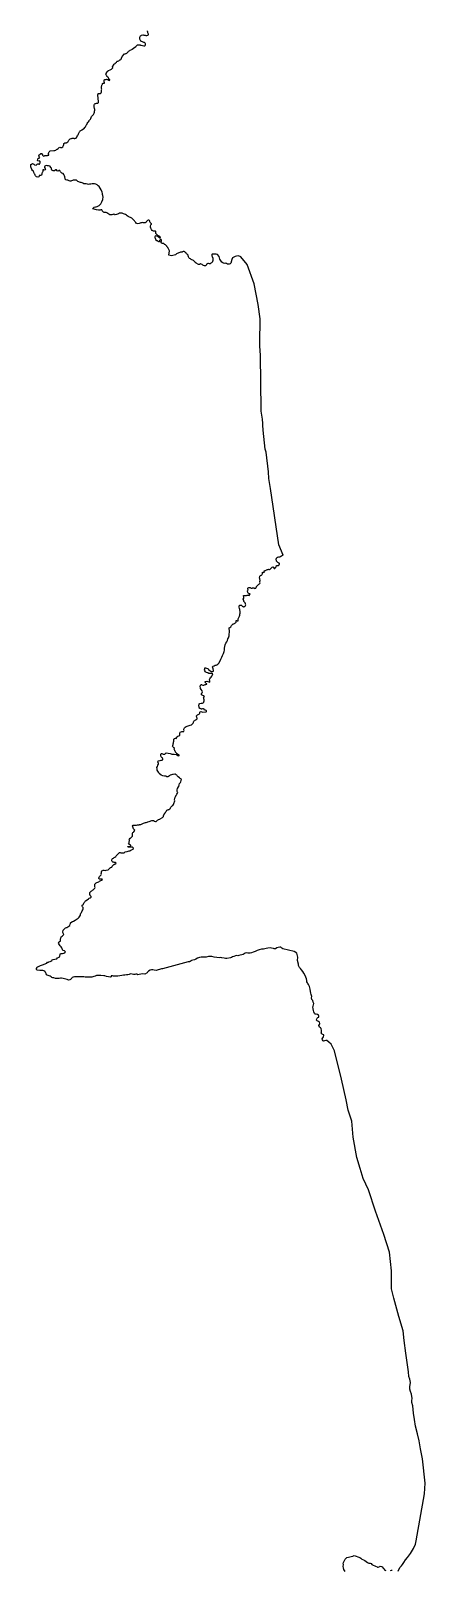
# Model space of a CAD drawing. Header units: metres. Extents: x 245125 to 394351, y 270578 to 4233311.
# Drawn here: x 268833 to 269000, y 4226785 to 4227434 of the extents above; entities that cross this region are included whole.
import ezdxf
from ezdxf.lldxf.tags import DXFTag

# ---------------------------------------------------------------- set-up
doc = ezdxf.new("R2010")
doc.units = ezdxf.units.M
doc.layers.add('ASTOTA', color=7, linetype='Continuous')
tags = doc.linetypes.add('HIDDEN', pattern=[0.375, 0.25, -0.125]).pattern_tags.tags
tags[6:7] = [DXFTag(74, 4), DXFTag(75, 0), DXFTag(340, '0'), DXFTag(46, 1.0), DXFTag(50, 0.0), DXFTag(44, 0.0), DXFTag(45, 0.0)]
tags[4:5] = [DXFTag(74, 4), DXFTag(75, 0), DXFTag(340, '0'), DXFTag(46, 1.0), DXFTag(50, 0.0), DXFTag(44, 0.0), DXFTag(45, 0.0)]

msp = doc.modelspace()

# ---------------------------------------------------------------- linework, layer by layer
at = {"layer": 'ASTOTA', "color": 253, "linetype": 'HIDDEN', "ltscale": 300}
for points in [[(268988.44, 4226784.73), (268989.15, 4226786.27), (268989.9, 4226786.94), (268990.36, 4226787.48), (268990.85, 4226788.39), (268991.61, 4226789.52), (268992.39, 4226790.46), (268993.65, 4226792.16), (268994.95, 4226794.34), (268995.84, 4226796.16), (268996.05, 4226797.54), (268999.56, 4226817.42), (268999.9, 4226821.88), (268998.78, 4226832.14), (268997.86, 4226836.39), (268997.3, 4226839.75), (268996.69, 4226842.71), (268995.86, 4226845.96), (268995.36, 4226848.73), (268994.98, 4226851.31), (268994.68, 4226854.54), (268994.23, 4226855.81), (268994.23, 4226856.63), (268994.4, 4226857.76), (268994.32, 4226858.39), (268994.08, 4226859.34), (268993.7, 4226860.48), (268993.38, 4226861.44), (268993.47, 4226862.66), (268993.51, 4226863.32), (268993.73, 4226864.3), (268993.41, 4226865.66), (268992.93, 4226866.84), (268992.84, 4226868.82), (268991.65, 4226876.69), (268990.98, 4226882.07), (268990.55, 4226886.04), (268988.73, 4226892.18), (268986.59, 4226899.89), (268985.65, 4226903.89), (268985.72, 4226911.45), (268984.83, 4226919.27), (268982.38, 4226926.8), (268978.89, 4226936.58), (268976, 4226945.64), (268973.78, 4226950.34), (268972.46, 4226954.62), (268971.08, 4226959.2), (268969.53, 4226967.85), (268968.88, 4226974.54), (268967.42, 4226979.2), (268966.54, 4226983.58), (268964.64, 4226992.32), (268961.58, 4227004.15), (268960.2, 4227007.02), (268959.23, 4227007.92), (268958.38, 4227008.61), (268957.94, 4227008.62), (268957.46, 4227008.4), (268956.95, 4227008.27), (268956.79, 4227008.41), (268956.52, 4227008.89), (268956.38, 4227009.23), (268956.63, 4227009.67), (268956.94, 4227010.11), (268957.1, 4227010.7), (268957.06, 4227011), (268956.76, 4227011.1), (268956.36, 4227011.27), (268955.99, 4227011.64), (268956.09, 4227012.13), (268956.19, 4227012.85), (268956.06, 4227013.64), (268955.75, 4227013.92), (268955.26, 4227014.17), (268955.04, 4227014.95), (268955.3, 4227015.3), (268955.4, 4227015.77), (268955.31, 4227016.27), (268954.86, 4227016.6), (268954.37, 4227016.91), (268953.93, 4227017.26), (268953.99, 4227017.49), (268954.34, 4227017.98), (268954.61, 4227018.25), (268954.95, 4227018.4), (268955.02, 4227018.83), (268954.92, 4227019.2), (268954.45, 4227019.5), (268953.94, 4227019.63), (268953.42, 4227019.71), (268953.22, 4227019.98), (268952.91, 4227020.66), (268952.82, 4227021.27), (268952.65, 4227021.91), (268952.51, 4227022.75), (268952.65, 4227023.05), (268952.84, 4227024.13), (268952.68, 4227024.79), (268952.44, 4227025.42), (268952.08, 4227025.93), (268951.98, 4227026.52), (268952.03, 4227027.14), (268951.8, 4227027.92), (268951.62, 4227028.5), (268951.5, 4227029.26), (268951.3, 4227030.25), (268951.02, 4227031.28), (268950.71, 4227032.22), (268950.43, 4227032.64), (268950.21, 4227032.83), (268949.95, 4227033.28), (268949.96, 4227033.95), (268949.86, 4227034.64), (268949.24, 4227035.92), (268948.69, 4227036.91), (268948.19, 4227037.68), (268947.73, 4227038.45), (268947.29, 4227039), (268946.84, 4227039.33), (268946.45, 4227040.19), (268946.49, 4227040.83), (268945.97, 4227042.36), (268946.12, 4227043.73), (268945.75, 4227045.42), (268944.62, 4227046.11), (268939.82, 4227047.28), (268939.34, 4227047.57), (268939.01, 4227047.9), (268938.52, 4227047.9), (268937.86, 4227047.77), (268937.27, 4227047.63), (268936.7, 4227047.29), (268936.23, 4227047.2), (268935.82, 4227047.33), (268935.08, 4227047.5), (268934.47, 4227047.7), (268933.55, 4227047.58), (268932.84, 4227047.39), (268932.22, 4227047.21), (268931.6, 4227047.07), (268930.86, 4227047.07), (268929.79, 4227046.76), (268928.98, 4227046.51), (268928.12, 4227046.18), (268927.32, 4227045.86), (268926.55, 4227045.54), (268926.08, 4227045.44), (268925.67, 4227045.41), (268925, 4227045.48), (268924.33, 4227045.53), (268923.98, 4227045.42), (268923.54, 4227045.14), (268923.15, 4227044.9), (268922.51, 4227044.71), (268921.85, 4227044.61), (268921.29, 4227044.49), (268920.76, 4227044.32), (268920.41, 4227044.47), (268919.88, 4227044.3), (268919.09, 4227044.07), (268918.63, 4227043.86), (268918.15, 4227043.62), (268917.67, 4227043.46), (268916.22, 4227043.23), (268915.59, 4227043.2), (268915, 4227043.33), (268914.07, 4227043.48), (268913.69, 4227043.52), (268913.09, 4227043.43), (268910.88, 4227043.71), (268909.9, 4227043.96), (268909.13, 4227043.98), (268908.4, 4227043.95), (268907.51, 4227043.7), (268906.76, 4227043.74), (268906.1, 4227043.78), (268905.35, 4227043.76), (268904.6, 4227043.59), (268903.78, 4227043.24), (268903.07, 4227042.89), (268902.52, 4227042.63), (268901.83, 4227042.42), (268901.28, 4227042.25), (268901.08, 4227042.18), (268900.71, 4227041.94), (268900.38, 4227041.79), (268899.82, 4227041.73), (268889.07, 4227038.8), (268888.58, 4227038.76), (268887.82, 4227038.57), (268887.28, 4227038.42), (268886.33, 4227038.15), (268885.56, 4227038.24), (268885, 4227038.35), (268884.43, 4227038.33), (268883.83, 4227038.21), (268883.1, 4227037.79), (268882.67, 4227037.35), (268882.54, 4227037.12), (268881.58, 4227036.57), (268880.78, 4227036.65), (268879.9, 4227036.58), (268879.18, 4227036.42), (268878.58, 4227036.3), (268878.21, 4227036.51), (268877.77, 4227036.6), (268877.33, 4227036.48), (268876.86, 4227036.43), (268876.27, 4227036.55), (268875.55, 4227036.63), (268874.99, 4227036.46), (268874.42, 4227036.26), (268873.89, 4227036.22), (268873.21, 4227036.18), (268872.54, 4227036.09), (268871.85, 4227035.98), (268871.02, 4227035.86), (268870.21, 4227035.77), (268869.6, 4227035.73), (268869.02, 4227035.68), (268868.41, 4227035.67), (268867.94, 4227035.79), (268867.38, 4227035.81), (268867.38, 4227035.45), (268866.91, 4227035.34), (268866.31, 4227035.43), (268865.47, 4227035.62), (268864.67, 4227035.79), (268864.22, 4227035.81), (268863.02, 4227036.03), (268862.17, 4227036.05), (268861.61, 4227035.98), (268861.18, 4227035.93), (268860.58, 4227035.75), (268860.02, 4227035.52), (268859.26, 4227035.35), (268858.54, 4227035.31), (268858.01, 4227035.28), (268857.09, 4227035.32), (268856.38, 4227035.29), (268855.81, 4227035.39), (268855.25, 4227035.47), (268854.53, 4227035.44), (268853.47, 4227035.45), (268852.7, 4227035.42), (268851.92, 4227035.44), (268851.3, 4227035.33), (268850.99, 4227035.18), (268850.72, 4227034.9), (268850.47, 4227034.52), (268850.29, 4227034.36), (268850, 4227034.19), (268849.34, 4227034.09), (268848.77, 4227034.27), (268848.24, 4227034.39), (268847.74, 4227034.53), (268847.1, 4227034.76), (268846.42, 4227034.89), (268845.99, 4227034.9), (268845.5, 4227034.79), (268844.93, 4227034.76), (268844.41, 4227034.68), (268844.1, 4227034.69), (268843.85, 4227034.71), (268843.25, 4227034.94), (268842.82, 4227035.02), (268842.37, 4227035.18), (268842.04, 4227035.36), (268841.58, 4227035.71), (268841.26, 4227035.88), (268840.42, 4227036.09), (268840.22, 4227036.32), (268839.98, 4227036.66), (268839.81, 4227037.01), (268839.65, 4227037.4), (268839.41, 4227037.61), (268838.99, 4227037.98), (268838.59, 4227038.13), (268838.18, 4227038.16), (268837.56, 4227038.06), (268837.26, 4227038.03), (268836.13, 4227038.22), (268835.82, 4227038.47), (268835.88, 4227038.91), (268836.1, 4227039.37), (268836.31, 4227039.62), (268836.68, 4227039.81), (268837.24, 4227040.07), (268837.63, 4227040.2), (268838.05, 4227040.36), (268838.43, 4227040.48), (268838.76, 4227040.61), (268839.17, 4227040.79), (268839.57, 4227040.97), (268839.8, 4227041.05), (268840.17, 4227041.24), (268840.56, 4227041.56), (268840.87, 4227041.68), (268841.08, 4227041.7), (268841.66, 4227041.88), (268841.91, 4227042.06), (268842.38, 4227042.38), (268842.53, 4227042.58), (268842.94, 4227042.72), (268843.65, 4227042.82), (268844.41, 4227042.96), (268844.74, 4227043.39), (268845.38, 4227043.67), (268845.58, 4227043.82), (268845.96, 4227045.29), (268846.31, 4227045.26), (268846.86, 4227045.3), (268847.42, 4227045.38), (268847.89, 4227045.69), (268848.06, 4227046.01), (268847.67, 4227046.4), (268847.03, 4227046.58), (268846.57, 4227047.72), (268846.25, 4227048.05), (268845.89, 4227048.5), (268845.63, 4227048.89), (268845.3, 4227049.38), (268845.22, 4227049.69), (268845.41, 4227050.08), (268845.62, 4227050.29), (268846.02, 4227050.45), (268846.02, 4227050.57), (268845.96, 4227050.78), (268845.98, 4227051.4), (268846.1, 4227051.79), (268846.35, 4227052.26), (268846.68, 4227052.57), (268847.16, 4227052.99), (268847.4, 4227053.31), (268847.18, 4227053.89), (268846.98, 4227054.17), (268846.93, 4227054.4), (268847.11, 4227055), (268847.18, 4227055.14), (268847.48, 4227055.5), (268847.96, 4227055.94), (268848.13, 4227056.08), (268848.55, 4227056.17), (268848.8, 4227056.28), (268849.08, 4227056.46), (268849.22, 4227056.53), (268849.49, 4227056.75), (268849.88, 4227057.04), (268850.12, 4227057.66), (268850.19, 4227057.96), (268850.27, 4227058.17), (268850.39, 4227058.4), (268851.03, 4227058.7), (268851.45, 4227058.89), (268852.24, 4227059.4), (268852.59, 4227059.57), (268853.47, 4227060.23), (268853.84, 4227060.64), (268854.2, 4227061.08), (268854.46, 4227061.44), (268854.45, 4227061.59), (268854.48, 4227061.88), (268854.65, 4227062.31), (268854.81, 4227062.63), (268854.96, 4227062.9), (268855.08, 4227063.24), (268855.39, 4227063.68), (268855.5, 4227064.04), (268855.5, 4227064.66), (268855.33, 4227065), (268855.17, 4227065.17), (268855.09, 4227065.41), (268855.2, 4227065.72), (268855.5, 4227065.97), (268855.72, 4227066.11), (268855.81, 4227066.48), (268856.01, 4227066.84), (268856.35, 4227067.22), (268856.59, 4227067.46), (268856.83, 4227067.64), (268857.87, 4227068.35), (268858.13, 4227068.54), (268858.53, 4227068.76), (268858.97, 4227069.09), (268859.01, 4227069.33), (268858.77, 4227069.47), (268858.65, 4227069.58), (268858.58, 4227069.71), (268858.48, 4227069.87), (268858.38, 4227070.06), (268858.35, 4227070.3), (268858.37, 4227070.62), (268858.42, 4227070.95), (268858.53, 4227071.21), (268858.75, 4227071.45), (268858.99, 4227071.63), (268859.21, 4227071.75), (268859.48, 4227071.94), (268859.73, 4227072.12), (268859.97, 4227072.3), (268860.46, 4227072.87), (268860.59, 4227073.11), (268860.55, 4227073.42), (268860.49, 4227073.7), (268860.46, 4227073.9), (268860.43, 4227074.28), (268860.52, 4227074.56), (268860.73, 4227074.81), (268861.08, 4227075.05), (268861.39, 4227075.2), (268861.74, 4227075.34), (268862.19, 4227075.56), (268862.46, 4227075.72), (268863, 4227076), (268863.37, 4227076.25), (268863.66, 4227076.5), (268863.65, 4227076.63), (268863.53, 4227076.68), (268863.34, 4227076.63), (268862.95, 4227076.56), (268862.51, 4227076.66), (268862.34, 4227076.8), (268862.22, 4227076.95), (268862.18, 4227077.07), (268862.28, 4227077.41), (268862.52, 4227077.78), (268862.74, 4227078.04), (268863.14, 4227078.51), (268863.28, 4227078.76), (268863.23, 4227079.02), (268863.26, 4227079.42), (268863.33, 4227079.81), (268863.47, 4227080.1), (268863.81, 4227080.35), (268863.97, 4227080.45), (268864.12, 4227080.47), (268864.46, 4227080.44), (268864.95, 4227080.34), (268865.31, 4227080.36), (268866.14, 4227080.6), (268866.32, 4227080.68), (268866.97, 4227081.35), (268867.1, 4227081.48), (268867.29, 4227081.59), (268867.65, 4227081.75), (268867.82, 4227081.98), (268867.86, 4227082.1), (268867.99, 4227082.29), (268868.16, 4227082.48), (268868.42, 4227082.61), (268868.52, 4227082.75), (268868.6, 4227082.87), (268868.72, 4227082.96), (268868.93, 4227082.92), (268869.45, 4227083.38), (268869.4, 4227083.47), (268869.32, 4227083.56), (268869.22, 4227083.67), (268868.93, 4227083.69), (268868.66, 4227083.72), (268868.35, 4227083.77), (268868.02, 4227083.86), (268867.83, 4227084.04), (268867.7, 4227084.3), (268867.69, 4227084.52), (268867.71, 4227084.75), (268867.8, 4227085.08), (268867.99, 4227085.29), (268868.33, 4227085.54), (268868.64, 4227085.73), (268868.96, 4227085.95), (268869.3, 4227086.22), (268869.46, 4227086.43), (268869.71, 4227086.68), (268869.98, 4227086.87), (268870.21, 4227087.11), (268870.53, 4227087.48), (268870.67, 4227087.61), (268870.95, 4227087.81), (268871.18, 4227087.85), (268871.49, 4227087.76), (268871.83, 4227087.7), (268872.1, 4227087.69), (268872.34, 4227087.71), (268872.69, 4227087.67), (268872.84, 4227087.74), (268872.97, 4227087.84), (268873.24, 4227088.14), (268874.17, 4227088.34), (268874.5, 4227088.41), (268874.96, 4227088.52), (268875.27, 4227088.6), (268875.63, 4227088.81), (268875.97, 4227089.01), (268876.66, 4227089.3), (268876.78, 4227089.63), (268876.69, 4227089.86), (268876.36, 4227090.11), (268876.06, 4227090.16), (268875.71, 4227090.16), (268875.41, 4227090.12), (268875.1, 4227090.11), (268874.7, 4227090.14), (268874.42, 4227090.31), (268874.48, 4227090.42), (268874.84, 4227090.41), (268875.14, 4227090.39), (268875.4, 4227090.48), (268875.63, 4227090.67), (268875.64, 4227091.02), (268875.43, 4227091.13), (268875.23, 4227091.19), (268875.14, 4227091.2), (268874.79, 4227091.43), (268874.76, 4227091.6), (268874.85, 4227091.73), (268874.91, 4227091.99), (268875, 4227092.54), (268875.05, 4227092.84), (268875.05, 4227093.03), (268875.04, 4227093.27), (268875.15, 4227093.48), (268875.43, 4227093.85), (268875.52, 4227093.94), (268875.73, 4227094.12), (268875.85, 4227094.26), (268876.07, 4227094.43), (268876.26, 4227094.61), (268876.39, 4227094.82), (268876.45, 4227095.13), (268876.4, 4227095.35), (268876.32, 4227095.69), (268876.32, 4227096.01), (268876.54, 4227096.34), (268876.77, 4227096.49), (268876.98, 4227096.63), (268877.27, 4227097.02), (268877.3, 4227097.34), (268877.07, 4227097.63), (268876.85, 4227097.91), (268876.65, 4227098.22), (268876.52, 4227098.66), (268876.41, 4227099.03), (268876.66, 4227099.36), (268877.77, 4227099.38), (268878.09, 4227099.44), (268878.43, 4227099.52), (268878.82, 4227099.55), (268879.23, 4227099.6), (268879.39, 4227099.63), (268879.84, 4227099.74), (268880.24, 4227099.86), (268880.72, 4227100.14), (268880.99, 4227100.27), (268881.84, 4227100.5), (268882.1, 4227100.56), (268882.53, 4227100.7), (268882.86, 4227100.74), (268883.4, 4227100.99), (268883.78, 4227101.11), (268884.14, 4227101.24), (268884.48, 4227101.31), (268884.72, 4227101.31), (268884.96, 4227101.38), (268885.18, 4227101.32), (268885.62, 4227101.15), (268886.02, 4227100.95), (268886.4, 4227100.99), (268886.65, 4227101.19), (268886.93, 4227101.48), (268887.18, 4227101.7), (268887.33, 4227101.79), (268887.88, 4227101.98), (268888.02, 4227102.07), (268889.07, 4227102.65), (268889.5, 4227103.07), (268889.48, 4227103.45), (268890.03, 4227104.42), (268890.25, 4227104.62), (268890.35, 4227104.84), (268890.52, 4227105.14), (268890.68, 4227105.43), (268890.94, 4227105.66), (268891.21, 4227105.84), (268891.37, 4227105.88), (268891.54, 4227105.95), (268891.75, 4227106.01), (268892.18, 4227106.24), (268892.4, 4227106.6), (268892.43, 4227106.77), (268892.52, 4227107.04), (268892.81, 4227107.27), (268893.07, 4227107.54), (268893.35, 4227107.76), (268893.66, 4227108.11), (268893.87, 4227108.48), (268894.03, 4227108.93), (268894.14, 4227109.25), (268894.19, 4227109.64), (268894.15, 4227110.09), (268894.34, 4227111.2), (268895.01, 4227112.14), (268895.16, 4227112.49), (268895.4, 4227112.88), (268895.5, 4227113.22), (268895.43, 4227113.38), (268895.18, 4227113.6), (268895.21, 4227114.27), (268895.38, 4227114.91), (268895.73, 4227115.53), (268895.89, 4227115.71), (268896.04, 4227116.39), (268896.26, 4227116.95), (268896.61, 4227117.4), (268896.84, 4227117.7), (268897.04, 4227118.77), (268896.51, 4227119.03), (268896.2, 4227119.38), (268895.71, 4227119.84), (268895.55, 4227119.99), (268895.29, 4227120.22), (268895.11, 4227120.43), (268894.86, 4227120.69), (268894.56, 4227120.94), (268894.23, 4227120.94), (268893.61, 4227120.83), (268893.2, 4227120.76), (268892.77, 4227120.63), (268892.33, 4227120.45), (268892, 4227120.18), (268891.58, 4227119.98), (268891.24, 4227119.78), (268890.91, 4227119.84), (268890.62, 4227120.13), (268890.37, 4227120.12), (268889.83, 4227120.12), (268889.17, 4227120.15), (268888.47, 4227120.46), (268887.7, 4227121.24), (268887.36, 4227121.71), (268887.04, 4227122.17), (268886.82, 4227122.63), (268886.73, 4227123.21), (268886.69, 4227123.66), (268886.91, 4227124.21), (268887.13, 4227124.68), (268887.3, 4227125.16), (268887.36, 4227125.4), (268887.19, 4227125.77), (268887.12, 4227125.98), (268887.2, 4227126.57), (268887.42, 4227126.6), (268887.99, 4227126.72), (268888.45, 4227126.79), (268888.86, 4227126.75), (268889.14, 4227127.14), (268889.19, 4227127.37), (268889.11, 4227127.65), (268888.98, 4227127.8), (268888.8, 4227127.93), (268888.65, 4227128.1), (268888.52, 4227128.28), (268888.38, 4227128.5), (268888.31, 4227128.93), (268888.35, 4227129.31), (268888.55, 4227129.6), (268888.72, 4227129.58), (268889.07, 4227129.53), (268889.33, 4227129.38), (268889.53, 4227129.32), (268890.05, 4227129.34), (268890.53, 4227129.87), (268892.27, 4227129.61), (268892.65, 4227129.47), (268893.01, 4227129.38), (268893.43, 4227129.31), (268894.01, 4227129.4), (268894.79, 4227129.19), (268895.1, 4227129.06), (268895.48, 4227128.78), (268895.89, 4227128.7), (268896.03, 4227128.77), (268896.02, 4227128.92), (268895.95, 4227129.04), (268895.66, 4227129.17), (268895.46, 4227129.33), (268895.32, 4227129.41), (268895.13, 4227129.56), (268895.06, 4227129.63), (268894.92, 4227129.75), (268894.81, 4227129.87), (268894.65, 4227130.04), (268894.52, 4227130.22), (268894.47, 4227130.32), (268894.39, 4227130.48), (268894.21, 4227130.87), (268894.07, 4227131.21), (268894.03, 4227131.5), (268894.1, 4227131.95), (268893.92, 4227132.09), (268893.71, 4227132.17), (268893.54, 4227132.31), (268893.38, 4227132.56), (268893.3, 4227132.7), (268893.35, 4227133.02), (268893.5, 4227133.39), (268893.61, 4227133.65), (268893.62, 4227134.09), (268893.64, 4227134.46), (268893.76, 4227134.83), (268893.8, 4227135.21), (268893.86, 4227135.63), (268894.01, 4227135.91), (268894.23, 4227135.98), (268894.6, 4227136.05), (268894.89, 4227136), (268894.99, 4227135.95), (268895.01, 4227136.48), (268895.38, 4227136.78), (268895.53, 4227136.91), (268895.91, 4227137.15), (268896.3, 4227137.36), (268896.39, 4227137.46), (268896.39, 4227137.84), (268896.32, 4227138.13), (268896.53, 4227138.56), (268896.85, 4227138.83), (268897.15, 4227138.93), (268897.53, 4227138.91), (268897.75, 4227138.74), (268898.09, 4227139.02), (268898.13, 4227139.35), (268898.07, 4227139.62), (268898.1, 4227139.96), (268898.27, 4227140.42), (268898.6, 4227140.8), (268899.08, 4227141.06), (268899.47, 4227141.2), (268899.92, 4227141.37), (268900.23, 4227141.46), (268900.66, 4227141.54), (268901.25, 4227141.77), (268901.7, 4227142.1), (268902, 4227142.45), (268902.09, 4227142.72), (268902.12, 4227142.94), (268902.24, 4227143.21), (268902.45, 4227143.45), (268902.62, 4227143.57), (268902.9, 4227143.77), (268903.17, 4227143.9), (268903.35, 4227144.04), (268903.62, 4227144.29), (268903.65, 4227144.51), (268903.54, 4227144.75), (268903.5, 4227144.93), (268903.44, 4227145.27), (268903.44, 4227145.45), (268903.53, 4227145.67), (268903.79, 4227145.98), (268904.15, 4227146.09), (268904.66, 4227146.31), (268904.81, 4227146.59), (268904.73, 4227147.08), (268904.89, 4227147.17), (268905.16, 4227147.34), (268905.27, 4227147.39), (268906.07, 4227147.11), (268907.53, 4227147.19), (268907.64, 4227147.3), (268907.64, 4227147.46), (268907.58, 4227147.58), (268907.42, 4227147.72), (268907.24, 4227147.87), (268907.1, 4227147.94), (268906.79, 4227147.92), (268906.56, 4227148.3), (268906.46, 4227148.4), (268906.38, 4227148.48), (268906.21, 4227148.49), (268905.85, 4227148.43), (268905.55, 4227148.39), (268905.42, 4227148.38), (268905.29, 4227148.43), (268904.93, 4227148.56), (268904.72, 4227148.68), (268904.62, 4227148.85), (268904.55, 4227149.01), (268904.46, 4227149.27), (268904.38, 4227149.56), (268904.57, 4227150.52), (268904.86, 4227150.79), (268905.3, 4227150.9), (268905.57, 4227150.87), (268905.89, 4227150.88), (268906.25, 4227151.01), (268906.47, 4227151.24), (268906.5, 4227151.45), (268906.58, 4227151.86), (268906.56, 4227152.27), (268906.52, 4227152.72), (268906.47, 4227153.09), (268906.39, 4227153.42), (268906.66, 4227153.67), (268906.79, 4227153.71), (268906.47, 4227153.92), (268906.08, 4227154.08), (268905.73, 4227154.19), (268905.47, 4227154.33), (268905.56, 4227154.94), (268905.75, 4227155.23), (268905.92, 4227155.7), (268905.71, 4227156.11), (268905.34, 4227156.59), (268905.09, 4227157), (268905.01, 4227157.36), (268904.9, 4227157.92), (268904.95, 4227158.19), (268905.02, 4227158.36), (268905.21, 4227158.58), (268905.37, 4227158.68), (268905.55, 4227158.71), (268905.68, 4227158.65), (268906.01, 4227158.48), (268906.3, 4227158.42), (268906.46, 4227158.48), (268906.73, 4227158.6), (268907.07, 4227158.69), (268907.26, 4227158.78), (268907.63, 4227158.86), (268907.77, 4227158.91), (268907.69, 4227159), (268907.5, 4227159.18), (268907.3, 4227159.36), (268907.15, 4227159.53), (268907.02, 4227159.63), (268907.07, 4227160.03), (268907.81, 4227160.09), (268909.04, 4227159.77), (268908.98, 4227160.21), (268908.94, 4227160.87), (268909.05, 4227161.19), (268909.34, 4227161.54), (268909.58, 4227161.83), (268909.82, 4227162.21), (268910.04, 4227162.51), (268910.2, 4227162.79), (268910.32, 4227163.21), (268910.23, 4227163.26), (268909.91, 4227163.36), (268909.62, 4227163.37), (268909.35, 4227163.35), (268908.97, 4227163.38), (268908.64, 4227163.42), (268908.26, 4227163.62), (268907.97, 4227163.71), (268907.63, 4227163.83), (268907.34, 4227163.98), (268907.18, 4227164.14), (268906.9, 4227164.56), (268906.78, 4227164.97), (268906.84, 4227165.34), (268906.94, 4227165.71), (268907.23, 4227165.74), (268907.64, 4227165.68), (268907.97, 4227165.51), (268908.26, 4227165.3), (268908.48, 4227165.12), (268908.96, 4227164.64), (268909.39, 4227164.31), (268909.64, 4227164.23), (268910.23, 4227164.28), (268910.55, 4227164.4), (268910.55, 4227164.79), (268910.47, 4227165.11), (268910.42, 4227165.3), (268910.3, 4227165.74), (268910.18, 4227166.23), (268910.39, 4227166.53), (268910.91, 4227166.66), (268911.29, 4227166.84), (268911.62, 4227166.95), (268912.01, 4227167.07), (268912.42, 4227167.25), (268912.96, 4227167.9), (268913.69, 4227169.47), (268914.03, 4227170.21), (268914.39, 4227171.03), (268914.73, 4227171.85), (268915.08, 4227172.6), (268915.2, 4227173.27), (268915.25, 4227174.04), (268915.31, 4227174.73), (268915.53, 4227175.45), (268915.83, 4227176.13), (268916.14, 4227176.7), (268916.47, 4227177.36), (268916.66, 4227177.94), (268916.83, 4227178.45), (268917.15, 4227179.31), (268917.27, 4227181.58), (268917.11, 4227182.23), (268917.19, 4227182.61), (268917.48, 4227182.79), (268917.81, 4227183), (268917.95, 4227183.39), (268918.1, 4227183.62), (268918.91, 4227184.28), (268919.12, 4227184.35), (268919.36, 4227184.46), (268919.62, 4227184.59), (268919.78, 4227184.71), (268919.97, 4227184.93), (268920.16, 4227185.05), (268920.12, 4227185.23), (268920.1, 4227185.53), (268920.11, 4227185.76), (268920.32, 4227185.74), (268920.57, 4227185.62), (268920.97, 4227185.6), (268920.91, 4227185.84), (268920.9, 4227186.11), (268920.94, 4227186.35), (268920.94, 4227186.45), (268921.06, 4227186.74), (268921.19, 4227187.06), (268921.37, 4227187.34), (268921.52, 4227187.63), (268921.62, 4227188.01), (268921.7, 4227188.47), (268921.78, 4227188.86), (268921.76, 4227189.27), (268921.75, 4227189.61), (268921.72, 4227189.95), (268921.66, 4227190.33), (268921.52, 4227190.84), (268921.39, 4227191.29), (268921.33, 4227191.72), (268921.37, 4227191.93), (268921.52, 4227192.12), (268921.68, 4227192.2), (268922.31, 4227192.17), (268922.48, 4227192.03), (268922.68, 4227191.82), (268922.87, 4227191.64), (268923, 4227191.57), (268923.19, 4227191.49), (268923.38, 4227191.48), (268923.57, 4227191.57), (268923.8, 4227191.68), (268923.97, 4227191.77), (268924.13, 4227192.12), (268924.16, 4227192.33), (268924.08, 4227192.66), (268924.03, 4227192.86), (268923.96, 4227193), (268923.89, 4227193.12), (268923.78, 4227193.31), (268923.62, 4227193.52), (268923.42, 4227193.78), (268923.33, 4227194), (268923.19, 4227194.4), (268923.12, 4227194.62), (268923.11, 4227194.76), (268923.33, 4227195.17), (268923.4, 4227195.45), (268923.16, 4227196.33), (268923.82, 4227196.27), (268924.17, 4227196.22), (268924.27, 4227196.25), (268924.45, 4227196.3), (268924.53, 4227196.34), (268924.81, 4227196.47), (268925.09, 4227196.48), (268925.24, 4227196.42), (268925.63, 4227196.34), (268926.04, 4227196.87), (268925.86, 4227196.96), (268925.5, 4227197), (268925.34, 4227197.14), (268925.12, 4227197.37), (268925.07, 4227197.56), (268925, 4227197.75), (268924.95, 4227197.92), (268924.97, 4227198.28), (268925.11, 4227198.56), (268925.12, 4227198.68), (268925.07, 4227199.1), (268925.04, 4227199.39), (268925.14, 4227199.51), (268925.48, 4227199.62), (268925.71, 4227199.66), (268925.86, 4227199.67), (268926.02, 4227199.63), (268926.22, 4227199.55), (268926.51, 4227199.43), (268926.88, 4227199.41), (268927.02, 4227199.45), (268927.16, 4227199.5), (268927.28, 4227199.5), (268927.54, 4227199.45), (268927.71, 4227199.38), (268927.99, 4227199.3), (268928.18, 4227199.32), (268928.32, 4227199.33), (268928.41, 4227199.41), (268928.61, 4227199.7), (268928.68, 4227199.88), (268928.76, 4227200.05), (268928.96, 4227200.31), (268929.28, 4227200.7), (268929.48, 4227200.92), (268929.7, 4227201.05), (268929.94, 4227201.21), (268930.13, 4227201.39), (268930.21, 4227201.55), (268930.15, 4227201.86), (268930.17, 4227202.24), (268930.22, 4227202.61), (268930.22, 4227202.77), (268930.18, 4227203.01), (268930.12, 4227203.3), (268930.03, 4227203.77), (268930.05, 4227204.27), (268930.12, 4227204.48), (268930.42, 4227204.72), (268930.63, 4227204.82), (268930.83, 4227204.84), (268930.97, 4227204.98), (268931.13, 4227205.25), (268931.17, 4227205.37), (268931.25, 4227206.08), (268931.58, 4227206.04), (268932.02, 4227206.07), (268931.94, 4227206.3), (268931.95, 4227206.57), (268932.03, 4227206.76), (268932.18, 4227206.82), (268932.28, 4227206.83), (268932.49, 4227206.87), (268932.72, 4227206.94), (268932.95, 4227207.06), (268933.31, 4227207.18), (268933.48, 4227207.26), (268933.74, 4227207.32), (268933.92, 4227207.23), (268934.16, 4227207.26), (268934.42, 4227207.44), (268934.75, 4227207.69), (268934.95, 4227207.84), (268935.06, 4227207.98), (268935.28, 4227208.25), (268935.6, 4227208.32), (268935.78, 4227208.24), (268935.87, 4227208.21), (268935.96, 4227208.02), (268936.07, 4227207.78), (268936.14, 4227207.71), (268936.38, 4227207.68), (268936.55, 4227207.76), (268936.61, 4227207.98), (268936.83, 4227208.23), (268937.02, 4227208.33), (268937.18, 4227208.92), (268937.94, 4227208.9), (268938.05, 4227208.96), (268938.3, 4227209.22), (268938.48, 4227209.67), (268938.41, 4227209.79), (268938.33, 4227209.88), (268938.19, 4227209.96), (268937.94, 4227210.09), (268937.69, 4227210.24), (268937.53, 4227210.34), (268937.44, 4227210.43), (268937.32, 4227210.57), (268937.17, 4227210.76), (268937.08, 4227211.04), (268937.04, 4227211.29), (268937.04, 4227211.57), (268937.16, 4227211.99), (268937.24, 4227212.27), (268937.42, 4227212.36), (268937.57, 4227212.42), (268937.77, 4227212.47), (268938.12, 4227212.53), (268938.29, 4227212.6), (268938.49, 4227212.61), (268938.7, 4227212.65), (268938.87, 4227212.71), (268939.11, 4227212.9), (268939.17, 4227212.96), (268939.38, 4227213.07), (268939.7, 4227213.24), (268939.91, 4227213.33), (268938.16, 4227217.7), (268934.68, 4227241.46), (268933.87, 4227245.58), (268933.71, 4227248.45), (268932.76, 4227256.78), (268932.38, 4227258.04), (268931.53, 4227266.05), (268931.43, 4227268.08), (268931.35, 4227268.87), (268931.25, 4227270.64), (268930.71, 4227274.03), (268930.7, 4227274.8), (268930.33, 4227297.55), (268930.08, 4227301.54), (268930.07, 4227302.66), (268930.2, 4227312.97), (268929.39, 4227319.01), (268927.72, 4227327.73), (268924.79, 4227335.94), (268922.04, 4227339.09), (268921.09, 4227339.52), (268920.25, 4227339.46), (268919.68, 4227339.23), (268919.08, 4227339), (268918.59, 4227338.71), (268918.27, 4227337.96), (268917.9, 4227336.44), (268917.62, 4227336.24), (268917.14, 4227336.03), (268916.73, 4227336.05), (268916.45, 4227336.1), (268916.07, 4227336.32), (268915.81, 4227336.39), (268915.32, 4227336.37), (268914.78, 4227336.45), (268914.49, 4227336.57), (268914.08, 4227336.95), (268913.56, 4227337.75), (268913.25, 4227338.21), (268912.91, 4227339.26), (268912.28, 4227340.06), (268911.64, 4227340.29), (268910.55, 4227340.31), (268910.06, 4227340.25), (268909.89, 4227340.14), (268909.87, 4227339.74), (268909.87, 4227339.5), (268910, 4227339.21), (268910.26, 4227338.6), (268910.35, 4227337.66), (268910.25, 4227337.4), (268910.18, 4227337.29), (268910.14, 4227337.09), (268909.71, 4227336.65), (268909.43, 4227336.42), (268909.13, 4227336.23), (268908.88, 4227336.17), (268908.48, 4227336.3), (268908.19, 4227336.26), (268907.88, 4227336.15), (268907.66, 4227336), (268907.56, 4227335.76), (268907.48, 4227335.57), (268907.29, 4227335.37), (268907.09, 4227335.29), (268906.78, 4227335.28), (268906.4, 4227335.42), (268906.12, 4227335.63), (268905.93, 4227335.77), (268905.78, 4227335.85), (268905.31, 4227336.06), (268905.11, 4227336.11), (268904.59, 4227335.96), (268904.24, 4227335.87), (268903.3, 4227336.42), (268903.12, 4227336.6), (268902.75, 4227336.95), (268902.54, 4227337.17), (268902.14, 4227337.58), (268901.82, 4227337.74), (268901.4, 4227337.84), (268901.13, 4227338.03), (268900.82, 4227338.23), (268900.46, 4227338.44), (268900.29, 4227338.61), (268900.13, 4227338.86), (268900.02, 4227339.16), (268899.94, 4227339.5), (268899.81, 4227339.89), (268899.52, 4227340.23), (268899.23, 4227340.41), (268898.97, 4227340.65), (268898.66, 4227340.99), (268898.4, 4227341.27), (268898.16, 4227341.38), (268897.82, 4227341.31), (268897.52, 4227341.17), (268897.3, 4227341.11), (268896.94, 4227341.08), (268896.69, 4227341.04), (268894.98, 4227340.33), (268894.51, 4227340), (268892.83, 4227339.54), (268891.78, 4227339.9), (268891.97, 4227341.62), (268891.4, 4227342.78), (268891.32, 4227342.9), (268891.25, 4227343), (268891.07, 4227343.29), (268890.92, 4227343.5), (268890.8, 4227343.64), (268890.57, 4227343.86), (268890.26, 4227344.14), (268889.92, 4227344.4), (268889.73, 4227344.57), (268889.6, 4227344.69), (268889.42, 4227344.77), (268889.19, 4227344.77), (268888.96, 4227344.78), (268888.75, 4227344.85), (268888.52, 4227345.03), (268888.41, 4227345.18), (268888.42, 4227345.37), (268888.54, 4227345.54), (268888.66, 4227345.76), (268888.68, 4227346), (268888.69, 4227346.13), (268888.51, 4227346.47), (268888.33, 4227346.47), (268888.13, 4227346.39), (268888.01, 4227346.36), (268887.88, 4227346.23), (268887.78, 4227345.95), (268887.78, 4227345.65), (268887.74, 4227345.46), (268887.64, 4227345.4), (268887.52, 4227345.44), (268887.42, 4227345.49), (268887.36, 4227345.55), (268887.19, 4227345.62), (268886.85, 4227345.81), (268886.69, 4227345.92), (268886.53, 4227346.07), (268886.19, 4227346.45), (268886.02, 4227346.83), (268885.91, 4227347.2), (268885.9, 4227347.47), (268885.94, 4227347.71), (268886.11, 4227347.96), (268886.31, 4227348.06), (268886.55, 4227348.04), (268886.78, 4227347.98), (268886.97, 4227347.85), (268887.25, 4227347.58), (268887.47, 4227347.38), (268887.58, 4227347.32), (268887.71, 4227347.26), (268887.84, 4227347.21), (268888.04, 4227347.19), (268888.15, 4227347.3), (268888.09, 4227347.43), (268887.99, 4227347.53), (268887.85, 4227347.64), (268887.75, 4227347.71), (268887.63, 4227347.78), (268887.44, 4227347.91), (268887.3, 4227348.03), (268887.14, 4227348.14), (268886.88, 4227348.26), (268886.78, 4227348.31), (268886.6, 4227348.52), (268886.44, 4227348.72), (268886.25, 4227348.98), (268886.21, 4227349.06), (268886.2, 4227349.31), (268886.21, 4227349.79), (268886.02, 4227349.98), (268885.79, 4227350.02), (268885.52, 4227349.99), (268885.31, 4227349.98), (268884.99, 4227350.07), (268884.62, 4227350.29), (268884.45, 4227350.6), (268884.29, 4227350.92), (268884.12, 4227351.17), (268883.94, 4227351.59), (268883.92, 4227351.83), (268883.97, 4227352.08), (268884.14, 4227352.56), (268884.33, 4227352.89), (268884.33, 4227353.04), (268884.2, 4227353.25), (268884.05, 4227353.36), (268883.87, 4227353.61), (268883.74, 4227353.85), (268883.72, 4227354.17), (268883.55, 4227354.41), (268883.33, 4227354.66), (268883.06, 4227354.66), (268882.78, 4227354.52), (268882.43, 4227354.19), (268882.18, 4227353.83), (268881.94, 4227353.6), (268881.79, 4227353.5), (268881.26, 4227353.43), (268880.91, 4227353.46), (268880.61, 4227353.55), (268880.25, 4227353.53), (268879.88, 4227353.41), (268879.65, 4227353.28), (268879.23, 4227353.13), (268878.59, 4227353.05), (268878.07, 4227353.26), (268877.72, 4227353.64), (268877.43, 4227353.98), (268877.16, 4227354.31), (268876.72, 4227354.91), (268876.11, 4227355.45), (268875.54, 4227355.77), (268875.18, 4227355.93), (268874.55, 4227356.16), (268874.1, 4227356.44), (268873.8, 4227356.69), (268873.45, 4227356.99), (268873, 4227357.18), (268872.61, 4227357.31), (268871.97, 4227357.51), (268871.36, 4227357.54), (268870.86, 4227357.49), (268870.51, 4227357.32), (268869.68, 4227356.94), (268869.05, 4227356.83), (268868.82, 4227356.91), (268868.63, 4227357.09), (268868.52, 4227357.19), (268868.1, 4227357.02), (268867.7, 4227356.9), (268867.25, 4227356.81), (268866.99, 4227356.82), (268866.78, 4227356.89), (268866.66, 4227357.04), (268866.43, 4227357.16), (268866.01, 4227357.38), (268865.6, 4227357.68), (268865.26, 4227357.76), (268864.84, 4227357.79), (268864.43, 4227357.82), (268864.1, 4227357.98), (268863.82, 4227358.28), (268863.62, 4227358.57), (268863.4, 4227358.93), (268862.98, 4227359.02), (268862.68, 4227358.88), (268861.97, 4227358.84), (268861.23, 4227358.93), (268859.66, 4227359.36), (268859.8, 4227359.67), (268860.08, 4227359.97), (268860.18, 4227360.03), (268860.76, 4227360.2), (268861.06, 4227360.21), (268861.44, 4227360.33), (268862.35, 4227360.83), (268862.98, 4227361.52), (268863.38, 4227362.38), (268863.84, 4227363.36), (268863.94, 4227364.47), (268863.92, 4227364.66), (268863.87, 4227365.06), (268863.76, 4227365.49), (268863.66, 4227365.84), (268863.52, 4227366.39), (268863.22, 4227367.37), (268862.27, 4227368.75), (268861.92, 4227369.14), (268861.44, 4227369.46), (268860.91, 4227369.72), (268860.37, 4227369.92), (268859.77, 4227369.97), (268859.37, 4227369.89), (268858.87, 4227369.84), (268858.21, 4227369.72), (268857.8, 4227369.66), (268857.46, 4227369.75), (268856.86, 4227369.86), (268856.33, 4227369.93), (268855.8, 4227369.96), (268855.48, 4227370.15), (268855.1, 4227370.37), (268854.67, 4227370.47), (268854.38, 4227370.55), (268854.06, 4227370.65), (268853.69, 4227370.77), (268853.32, 4227370.94), (268853.07, 4227371.13), (268852.92, 4227371.28), (268852.7, 4227371.44), (268851.96, 4227371.48), (268851.4, 4227371.41), (268851.01, 4227371.39), (268850.62, 4227371.21), (268850.37, 4227371.08), (268850.03, 4227371.1), (268849.64, 4227371.15), (268849.41, 4227371.26), (268849.16, 4227371.45), (268848.63, 4227371.5), (268848.18, 4227371.56), (268847.85, 4227372.84), (268847.67, 4227373.3), (268847.42, 4227373.89), (268847.19, 4227374.24), (268846.53, 4227374.41), (268846.04, 4227375.05), (268845.78, 4227375.54), (268845.43, 4227375.59), (268844.98, 4227375.21), (268844.55, 4227375.37), (268844.27, 4227375.81), (268844, 4227375.77), (268843.4, 4227375.4), (268842.85, 4227375.46), (268842.41, 4227375.63), (268842.26, 4227376.08), (268842.16, 4227376.55), (268841.92, 4227376.87), (268841.7, 4227377.19), (268841.59, 4227377.37), (268840.94, 4227377.45), (268840.55, 4227377.48), (268840.08, 4227377.59), (268839.7, 4227377.52), (268839.39, 4227377.32), (268839.19, 4227377.03), (268839.25, 4227376.88), (268839.6, 4227376.44), (268839.7, 4227376.14), (268839.59, 4227375.78), (268839.15, 4227375.68), (268838.9, 4227375.79), (268838.51, 4227375.81), (268838.48, 4227375.17), (268838.26, 4227374.52), (268838.1, 4227374.43), (268838.11, 4227374), (268837.93, 4227373.53), (268837.61, 4227373.39), (268837.28, 4227373.46), (268836.93, 4227373.5), (268836.94, 4227373.21), (268836.86, 4227372.88), (268836.43, 4227372.68), (268835.88, 4227372.91), (268835.51, 4227373.36), (268835.38, 4227373.61), (268835.19, 4227374.02), (268835.01, 4227374.2), (268834.74, 4227374.65), (268834.67, 4227375.11), (268834.59, 4227375.32), (268834.19, 4227375.54), (268833.93, 4227375.92), (268833.7, 4227376.33), (268833.64, 4227376.71), (268833.49, 4227377.12), (268833.46, 4227377.5), (268833.53, 4227378.05), (268833.72, 4227378.28), (268834.15, 4227378.46), (268834.42, 4227378.4), (268834.78, 4227378.23), (268835.08, 4227377.95), (268835.69, 4227377.85), (268835.91, 4227377.96), (268836.07, 4227378.2), (268836.2, 4227378.24), (268836.39, 4227378.29), (268836.66, 4227378.33), (268836.82, 4227378.25), (268837.21, 4227378.24), (268837.3, 4227378.61), (268837.38, 4227378.84), (268837.39, 4227379.16), (268837.36, 4227379.39), (268837.27, 4227379.55), (268837.12, 4227379.59), (268836.83, 4227379.53), (268836.48, 4227379.56), (268836.35, 4227379.78), (268836.37, 4227380.28), (268836.47, 4227380.53), (268836.63, 4227380.72), (268836.82, 4227380.77), (268837.24, 4227380.94), (268837.16, 4227381.05), (268836.97, 4227381.39), (268836.84, 4227381.95), (268837.01, 4227382.18), (268837.36, 4227382.49), (268837.7, 4227382.71), (268838.01, 4227382.72), (268838.11, 4227382.59), (268838.35, 4227382.14), (268838.39, 4227381.96), (268838.73, 4227381.67), (268838.88, 4227381.65), (268839.21, 4227381.74), (268839.42, 4227381.81), (268839.75, 4227381.84), (268840.1, 4227381.9), (268840.22, 4227381.9), (268840.58, 4227381.93), (268840.7, 4227381.96), (268841.02, 4227382.04), (268841.08, 4227382.12), (268841, 4227382.43), (268840.99, 4227382.69), (268841.1, 4227383.07), (268841.23, 4227383.46), (268841.68, 4227383.82), (268843.15, 4227384), (268843.63, 4227383.93), (268844.03, 4227384.07), (268844.31, 4227384.37), (268844.62, 4227384.6), (268844.95, 4227384.88), (268845.11, 4227385.03), (268845.48, 4227385.2), (268845.77, 4227385.33), (268845.97, 4227385.29), (268846.33, 4227385.23), (268846.5, 4227385.27), (268846.94, 4227385.52), (268847.16, 4227385.77), (268847.23, 4227386.07), (268847.39, 4227386.56), (268847.46, 4227386.87), (268847.63, 4227387.07), (268847.79, 4227387.2), (268848.18, 4227387.21), (268848.49, 4227387.21), (268848.68, 4227387.29), (268849.03, 4227387.57), (268849.17, 4227387.75), (268849.33, 4227388.1), (268849.51, 4227388.36), (268849.72, 4227388.55), (268849.97, 4227388.77), (268850.15, 4227388.84), (268850.51, 4227389.01), (268850.66, 4227389.07), (268850.99, 4227389.14), (268851.25, 4227389.17), (268851.57, 4227389.13), (268851.78, 4227389.08), (268852.09, 4227389.08), (268852.34, 4227389.13), (268852.49, 4227389.19), (268852.73, 4227389.32), (268852.96, 4227389.74), (268853.14, 4227390.18), (268853.28, 4227390.41), (268853.45, 4227390.65), (268853.66, 4227391.04), (268853.92, 4227391.53), (268854.07, 4227391.89), (268854.14, 4227392.01), (268854.3, 4227392.21), (268854.56, 4227392.47), (268854.81, 4227392.61), (268854.99, 4227392.63), (268855.66, 4227393.11), (268855.98, 4227393.32), (268856.31, 4227393.68), (268856.52, 4227394), (268856.68, 4227394.34), (268856.88, 4227394.69), (268857.07, 4227394.96), (268857.25, 4227395.35), (268857.53, 4227395.75), (268857.75, 4227396.13), (268858.04, 4227396.45), (268858.29, 4227396.78), (268858.6, 4227397.14), (268858.85, 4227397.5), (268859, 4227397.9), (268859.15, 4227398.27), (268859.28, 4227398.51), (268859.58, 4227398.82), (268859.86, 4227399.14), (268860.01, 4227399.4), (268860.2, 4227399.77), (268860.34, 4227400.15), (268860.4, 4227400.56), (268860.45, 4227400.94), (268860.46, 4227401.31), (268860.38, 4227401.63), (268860.32, 4227401.8), (268860.24, 4227402.08), (268860.22, 4227402.21), (268860.21, 4227402.3), (268860.16, 4227402.55), (268860.15, 4227402.91), (268860.22, 4227403.26), (268860.34, 4227403.57), (268860.48, 4227403.7), (268860.66, 4227403.76), (268860.91, 4227403.84), (268861.14, 4227403.88), (268861.45, 4227403.89), (268861.72, 4227403.93), (268861.91, 4227404.08), (268862.01, 4227404.28), (268861.99, 4227404.58), (268861.78, 4227407.5), (268861.8, 4227407.59), (268861.84, 4227407.8), (268861.91, 4227408.02), (268862.1, 4227408.03), (268862.35, 4227407.98), (268862.49, 4227407.97), (268862.84, 4227408.03), (268863.02, 4227408.14), (268863.13, 4227408.27), (268863.32, 4227408.71), (268863.37, 4227408.93), (268863.36, 4227409.28), (268863.31, 4227409.52), (268863.33, 4227409.62), (268863.38, 4227409.82), (268863.34, 4227410.12), (268863.32, 4227410.23), (268863.26, 4227410.42), (268863.24, 4227410.58), (268863.26, 4227410.68), (268863.36, 4227410.98), (268863.41, 4227411.19), (268863.5, 4227411.5), (268863.58, 4227411.82), (268863.66, 4227412.01), (268863.74, 4227412.24), (268863.98, 4227412.32), (268864.24, 4227412.33), (268864.45, 4227412.37), (268864.61, 4227412.42), (268864.55, 4227412.52), (268864.42, 4227412.9), (268864.42, 4227413.25), (268864.49, 4227413.58), (268864.52, 4227413.82), (268864.57, 4227413.93), (268864.69, 4227413.98), (268864.85, 4227413.96), (268865.23, 4227413.99), (268865.45, 4227414.05), (268865.67, 4227414), (268865.85, 4227413.95), (268866, 4227413.87), (268866.15, 4227413.76), (268866.25, 4227413.68), (268866.33, 4227413.61), (268866.53, 4227413.57), (268866.77, 4227413.61), (268866.84, 4227413.74), (268866.82, 4227413.86), (268866.76, 4227413.95), (268866.62, 4227414), (268866.48, 4227414.05), (268866.42, 4227414.11), (268866.25, 4227414.8), (268865.98, 4227414.95), (268865.69, 4227415.13), (268865.61, 4227415.24), (268865.49, 4227415.44), (268865.35, 4227415.64), (268865.21, 4227415.83), (268865.17, 4227416.02), (268865.28, 4227416.33), (268865.32, 4227416.47), (268865.65, 4227417.13), (268865.89, 4227417.3), (268866.06, 4227417.51), (268866.16, 4227417.71), (268866.29, 4227417.71), (268866.98, 4227417.99), (268867.3, 4227418.11), (268867.55, 4227418.25), (268867.82, 4227418.57), (268868.07, 4227418.92), (268867.93, 4227419.34), (268868.61, 4227420.41), (268868.84, 4227420.56), (268869.01, 4227420.68), (268869.27, 4227420.91), (268869.6, 4227421.27), (268869.81, 4227421.57), (268869.95, 4227421.69), (268870.16, 4227421.71), (268870.58, 4227421.86), (268871.03, 4227422.16), (268871.16, 4227422.23), (268871.44, 4227422.39), (268871.57, 4227422.56), (268871.81, 4227422.95), (268872.01, 4227423.58), (268872.08, 4227423.69), (268873.03, 4227424.69), (268873.32, 4227424.79), (268873.53, 4227424.85), (268873.78, 4227424.93), (268873.96, 4227425.03), (268874.13, 4227425.18), (268874.13, 4227425.18), (268874.36, 4227425.45), (268874.55, 4227425.67), (268874.68, 4227425.87), (268874.8, 4227425.95), (268874.96, 4227426.04), (268875.19, 4227426.11), (268875.44, 4227426.29), (268876.06, 4227426.55), (268876.29, 4227426.71), (268876.87, 4227427.12), (268877.73, 4227427.9), (268878.55, 4227428.56), (268878.87, 4227428.58), (268879.02, 4227428.59), (268879.42, 4227428.6), (268879.61, 4227428.53), (268879.81, 4227428.47), (268879.98, 4227428.38), (268881.21, 4227428.15), (268881.56, 4227428.07), (268881.76, 4227428.22), (268881.86, 4227428.62), (268881.84, 4227429), (268881.66, 4227429.32), (268881.4, 4227429.5), (268881.12, 4227429.6), (268880.85, 4227429.71), (268880.67, 4227429.78), (268880.34, 4227429.91), (268880.18, 4227430), (268879.93, 4227430.17), (268879.76, 4227430.36), (268879.56, 4227430.71), (268879.42, 4227430.99), (268879.41, 4227431.3), (268879.47, 4227431.75), (268879.63, 4227432.12), (268879.79, 4227432.38), (268879.99, 4227432.56), (268880.24, 4227432.69), (268880.58, 4227432.72), (268880.83, 4227432.7), (268881.05, 4227432.71), (268881.34, 4227432.69), (268881.54, 4227432.66), (268881.78, 4227432.57), (268882.02, 4227432.46), (268882.32, 4227432.45), (268882.49, 4227432.49), (268882.83, 4227432.63), (268883.07, 4227432.78), (268883.1, 4227433.04), (268883.01, 4227433.27), (268882.84, 4227433.64), (268882.8, 4227433.95), (268882.71, 4227434.25), (268882.69, 4227434.52)], [(268966.08, 4226784.65), (268965.61, 4226785.4), (268965.35, 4226786.19), (268965.32, 4226786.69), (268965.35, 4226787.57), (268965.27, 4226788.16), (268965.64, 4226788.92), (268966.14, 4226789.81), (268966.39, 4226790.14), (268966.76, 4226790.51), (268967.47, 4226790.69), (268968.07, 4226790.78), (268968.7, 4226790.87), (268969.32, 4226791.09), (268969.9, 4226791.37), (268972.29, 4226790.56), (268972.69, 4226790.19), (268973.22, 4226789.8), (268973.82, 4226789.52), (268974.45, 4226789.27), (268974.95, 4226788.82), (268975.52, 4226788.39), (268976.11, 4226788.17), (268976.69, 4226788.1), (268977.08, 4226787.99), (268977.4, 4226787.59), (268977.99, 4226787.21), (268978.57, 4226787.02), (268978.96, 4226786.9), (268979.56, 4226786.55), (268979.78, 4226786.4), (268979.99, 4226786.42), (268980.78, 4226786.73), (268980.94, 4226786.81), (268981.4, 4226786.7), (268981.75, 4226786.51), (268982.14, 4226785.99), (268982.41, 4226785.71), (268982.88, 4226785.22), (268983.29, 4226784.97)], [(268985.28, 4226785.07), (268985.72, 4226785.15), (268986.02, 4226785.11)]]:
    msp.add_lwpolyline(points, dxfattribs=at)

doc.saveas('drawing.dxf')
